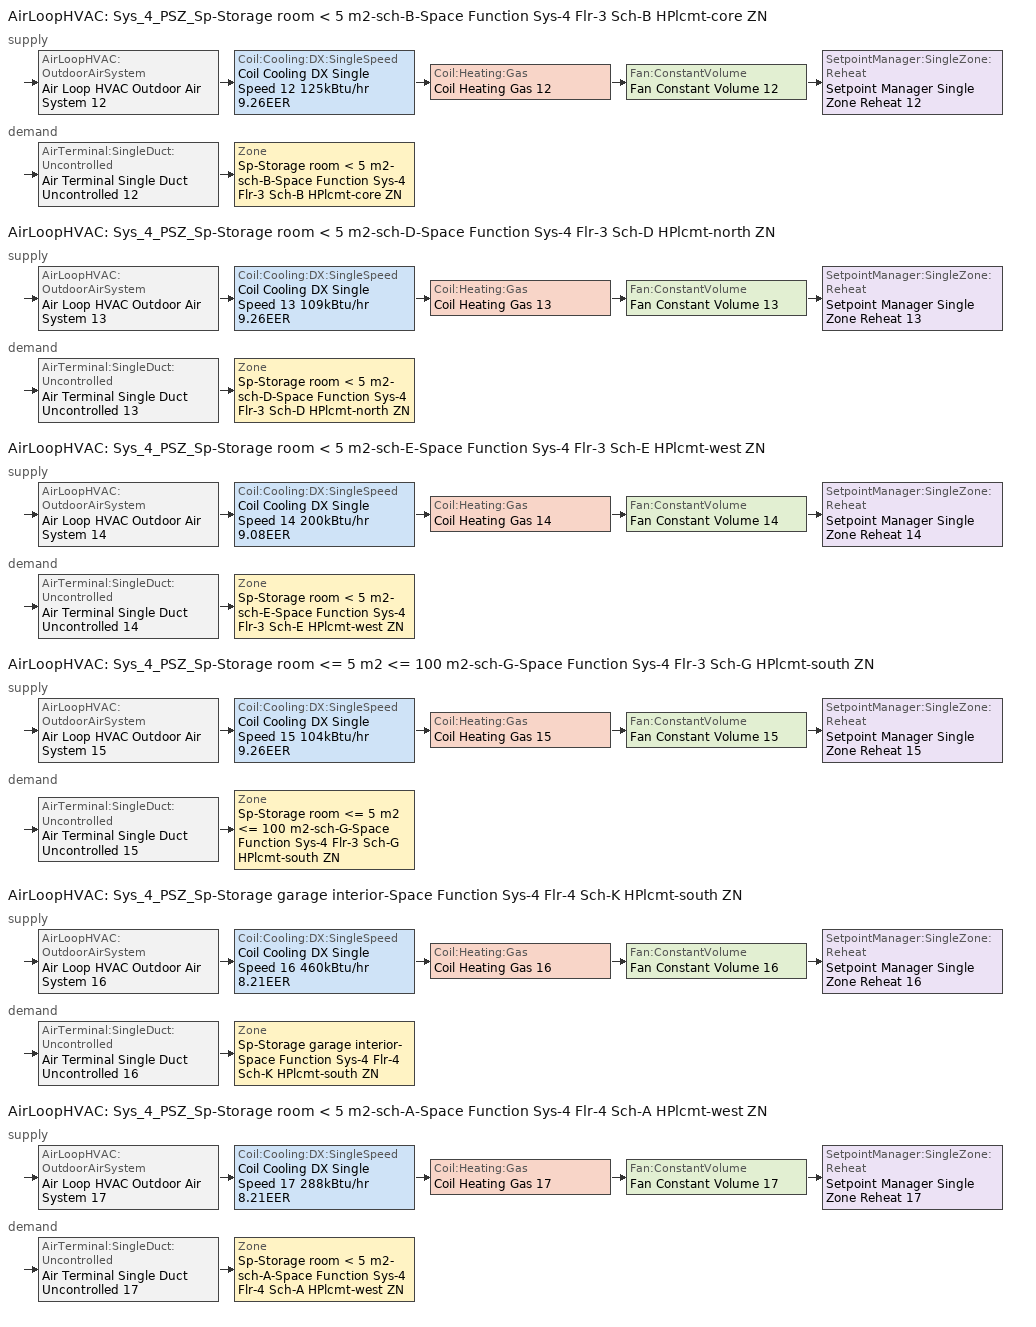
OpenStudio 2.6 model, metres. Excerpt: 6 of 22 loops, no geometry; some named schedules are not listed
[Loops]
AirLoopHVAC 'Sys_4_PSZ_Sp-Storage room < 5 m2-sch-B-Space Function Sys-4 Flr-3 Sch-B HPlcmt-core ZN'
 supply: AirLoopHVAC:OutdoorAirSystem 'Air Loop HVAC Outdoor Air System 12' > Coil:Cooling:DX:SingleSpeed 'Coil Cooling DX Single Speed 12 125kBtu/hr 9.26EER' > Coil:Heating:Gas 'Coil Heating Gas 12' > Fan:ConstantVolume 'Fan Constant Volume 12' > SetpointManager:SingleZone:Reheat 'Setpoint Manager Single Zone Reheat 12'
 demand: AirTerminal:SingleDuct:Uncontrolled 'Air Terminal Single Duct Uncontrolled 12' > Zone 'Sp-Storage room < 5 m2-sch-B-Space Function Sys-4 Flr-3 Sch-B HPlcmt-core ZN'
AirLoopHVAC 'Sys_4_PSZ_Sp-Storage room < 5 m2-sch-D-Space Function Sys-4 Flr-3 Sch-D HPlcmt-north ZN'
 supply: AirLoopHVAC:OutdoorAirSystem 'Air Loop HVAC Outdoor Air System 13' > Coil:Cooling:DX:SingleSpeed 'Coil Cooling DX Single Speed 13 109kBtu/hr 9.26EER' > Coil:Heating:Gas 'Coil Heating Gas 13' > Fan:ConstantVolume 'Fan Constant Volume 13' > SetpointManager:SingleZone:Reheat 'Setpoint Manager Single Zone Reheat 13'
 demand: AirTerminal:SingleDuct:Uncontrolled 'Air Terminal Single Duct Uncontrolled 13' > Zone 'Sp-Storage room < 5 m2-sch-D-Space Function Sys-4 Flr-3 Sch-D HPlcmt-north ZN'
AirLoopHVAC 'Sys_4_PSZ_Sp-Storage room < 5 m2-sch-E-Space Function Sys-4 Flr-3 Sch-E HPlcmt-west ZN'
 supply: AirLoopHVAC:OutdoorAirSystem 'Air Loop HVAC Outdoor Air System 14' > Coil:Cooling:DX:SingleSpeed 'Coil Cooling DX Single Speed 14 200kBtu/hr 9.08EER' > Coil:Heating:Gas 'Coil Heating Gas 14' > Fan:ConstantVolume 'Fan Constant Volume 14' > SetpointManager:SingleZone:Reheat 'Setpoint Manager Single Zone Reheat 14'
 demand: AirTerminal:SingleDuct:Uncontrolled 'Air Terminal Single Duct Uncontrolled 14' > Zone 'Sp-Storage room < 5 m2-sch-E-Space Function Sys-4 Flr-3 Sch-E HPlcmt-west ZN'
AirLoopHVAC 'Sys_4_PSZ_Sp-Storage room <= 5 m2 <= 100 m2-sch-G-Space Function Sys-4 Flr-3 Sch-G HPlcmt-south ZN'
 supply: AirLoopHVAC:OutdoorAirSystem 'Air Loop HVAC Outdoor Air System 15' > Coil:Cooling:DX:SingleSpeed 'Coil Cooling DX Single Speed 15 104kBtu/hr 9.26EER' > Coil:Heating:Gas 'Coil Heating Gas 15' > Fan:ConstantVolume 'Fan Constant Volume 15' > SetpointManager:SingleZone:Reheat 'Setpoint Manager Single Zone Reheat 15'
 demand: AirTerminal:SingleDuct:Uncontrolled 'Air Terminal Single Duct Uncontrolled 15' > Zone 'Sp-Storage room <= 5 m2 <= 100 m2-sch-G-Space Function Sys-4 Flr-3 Sch-G HPlcmt-south ZN'
AirLoopHVAC 'Sys_4_PSZ_Sp-Storage garage interior-Space Function Sys-4 Flr-4 Sch-K HPlcmt-south ZN'
 supply: AirLoopHVAC:OutdoorAirSystem 'Air Loop HVAC Outdoor Air System 16' > Coil:Cooling:DX:SingleSpeed 'Coil Cooling DX Single Speed 16 460kBtu/hr 8.21EER' > Coil:Heating:Gas 'Coil Heating Gas 16' > Fan:ConstantVolume 'Fan Constant Volume 16' > SetpointManager:SingleZone:Reheat 'Setpoint Manager Single Zone Reheat 16'
 demand: AirTerminal:SingleDuct:Uncontrolled 'Air Terminal Single Duct Uncontrolled 16' > Zone 'Sp-Storage garage interior-Space Function Sys-4 Flr-4 Sch-K HPlcmt-south ZN'
AirLoopHVAC 'Sys_4_PSZ_Sp-Storage room < 5 m2-sch-A-Space Function Sys-4 Flr-4 Sch-A HPlcmt-west ZN'
 supply: AirLoopHVAC:OutdoorAirSystem 'Air Loop HVAC Outdoor Air System 17' > Coil:Cooling:DX:SingleSpeed 'Coil Cooling DX Single Speed 17 288kBtu/hr 8.21EER' > Coil:Heating:Gas 'Coil Heating Gas 17' > Fan:ConstantVolume 'Fan Constant Volume 17' > SetpointManager:SingleZone:Reheat 'Setpoint Manager Single Zone Reheat 17'
 demand: AirTerminal:SingleDuct:Uncontrolled 'Air Terminal Single Duct Uncontrolled 17' > Zone 'Sp-Storage room < 5 m2-sch-A-Space Function Sys-4 Flr-4 Sch-A HPlcmt-west ZN'
[Sizing:Zone] Zone Cooling Design Supply Air Temperature Input Method=SupplyAirTemperature; Zone Cooling Design Supply Air Temperature {C}=13; Zone Cooling Design Supply Air Temperature Difference {deltaC}=11.11; Zone Heating Design Supply Air Temperature Input Method=SupplyAirTemperature; Zone Heating Design Supply Air Temperature {C}=43; Zone Heating Design Supply Air Temperature Difference {deltaC}=11.11; Zone Cooling Design Supply Air Humidity Ratio {kg-H2O/kg-air}=0.0085; Zone Heating Design Supply Air Humidity Ratio {kg-H2O/kg-air}=0.008; Zone Heating Sizing Factor=1.3; Zone Cooling Sizing Factor=1.1; Cooling Design Air Flow Method=DesignDay; Heating Design Air Flow Method=DesignDay; Account for Dedicated Outdoor Air System=No; Dedicated Outdoor Air System Control Strategy=NeutralSupplyAir; Dedicated Outdoor Air Low Setpoint Temperature for Design {C}=autosize; Dedicated Outdoor Air High Setpoint Temperature for Design {C}=autosize
Sp-Storage room < 5 m2-sch-B-Space Function Sys-4 Flr-3 Sch-B HPlcmt-core ZN; Sp-Storage room < 5 m2-sch-D-Space Function Sys-4 Flr-3 Sch-D HPlcmt-north ZN; Sp-Storage room < 5 m2-sch-E-Space Function Sys-4 Flr-3 Sch-E HPlcmt-west ZN; Sp-Storage room <= 5 m2 <= 100 m2-sch-G-Space Function Sys-4 Flr-3 Sch-G HPlcmt-south ZN; Sp-Storage garage interior-Space Function Sys-4 Flr-4 Sch-K HPlcmt-south ZN; Sp-Storage room < 5 m2-sch-A-Space Function Sys-4 Flr-4 Sch-A HPlcmt-west ZN
[Zone equipment]
Sp-Storage room < 5 m2-sch-B-Space Function Sys-4 Flr-3 Sch-B HPlcmt-core ZN: Air Terminal Single Duct Uncontrolled 12, Zone HVAC Baseboard Convective Water 12
Sp-Storage room < 5 m2-sch-D-Space Function Sys-4 Flr-3 Sch-D HPlcmt-north ZN: Air Terminal Single Duct Uncontrolled 13, Zone HVAC Baseboard Convective Water 13
Sp-Storage room < 5 m2-sch-E-Space Function Sys-4 Flr-3 Sch-E HPlcmt-west ZN: Air Terminal Single Duct Uncontrolled 14, Zone HVAC Baseboard Convective Water 14
Sp-Storage room <= 5 m2 <= 100 m2-sch-G-Space Function Sys-4 Flr-3 Sch-G HPlcmt-south ZN: Air Terminal Single Duct Uncontrolled 15, Zone HVAC Baseboard Convective Water 15
Sp-Storage garage interior-Space Function Sys-4 Flr-4 Sch-K HPlcmt-south ZN: Air Terminal Single Duct Uncontrolled 16, Zone HVAC Baseboard Convective Water 16
Sp-Storage room < 5 m2-sch-A-Space Function Sys-4 Flr-4 Sch-A HPlcmt-west ZN: Air Terminal Single Duct Uncontrolled 17, Zone HVAC Baseboard Convective Water 17
[AirLoopHVAC] Design Supply Air Flow Rate {m3/s}=AutoSize
Name | Availability Schedule
Sys_4_PSZ_Sp-Storage room < 5 m2-sch-B-Space Function Sys-4 Flr-3 Sch-B HPlcmt-core ZN | Sys_4_PSZ_Sp-Storage room < 5 m2-sch-B-Space Function Sys-4 Flr-3 Sch-B HPlcmt-core ZN Occ Sch
Sys_4_PSZ_Sp-Storage room < 5 m2-sch-D-Space Function Sys-4 Flr-3 Sch-D HPlcmt-north ZN | Sys_4_PSZ_Sp-Storage room < 5 m2-sch-D-Space Function Sys-4 Flr-3 Sch-D HPlcmt-north ZN Occ Sch
Sys_4_PSZ_Sp-Storage room < 5 m2-sch-E-Space Function Sys-4 Flr-3 Sch-E HPlcmt-west ZN | Sys_4_PSZ_Sp-Storage room < 5 m2-sch-E-Space Function Sys-4 Flr-3 Sch-E HPlcmt-west ZN Occ Sch
Sys_4_PSZ_Sp-Storage room <= 5 m2 <= 100 m2-sch-G-Space Function Sys-4 Flr-3 Sch-G HPlcmt-south ZN | Sys_4_PSZ_Sp-Storage room <= 5 m2 <= 100 m2-sch-G-Space Function Sys-4 Flr-3 Sch-G HPlcmt-south ZN Occ Sch
Sys_4_PSZ_Sp-Storage garage interior-Space Function Sys-4 Flr-4 Sch-K HPlcmt-south ZN | Sys_4_PSZ_Sp-Storage garage interior-Space Function Sys-4 Flr-4 Sch-K HPlcmt-south ZN Occ Sch
Sys_4_PSZ_Sp-Storage room < 5 m2-sch-A-Space Function Sys-4 Flr-4 Sch-A HPlcmt-west ZN | Sys_4_PSZ_Sp-Storage room < 5 m2-sch-A-Space Function Sys-4 Flr-4 Sch-A HPlcmt-west ZN Occ Sch
[Sizing:System] Type of Load to Size On=Sensible; Design Outdoor Air Flow Rate {m3/s}=Autosize; Minimum System Air Flow Ratio=1; Preheat Design Temperature {C}=7; Preheat Design Humidity Ratio {kg-H2O/kg-Air}=0.008; Precool Design Temperature {C}=13; Precool Design Humidity Ratio {kg-H2O/kg-Air}=0.008; Central Cooling Design Supply Air Temperature {C}=13; Central Heating Design Supply Air Temperature {C}=43; Sizing Option=NonCoincident; 100% Outdoor Air in Cooling=No; 100% Outdoor Air in Heating=No; Central Cooling Design Supply Air Humidity Ratio {kg-H2O/kg-Air}=0.0085; Central Heating Design Supply Air Humidity Ratio {kg-H2O/kg-Air}=0.008; Cooling Design Air Flow Method=DesignDay; Cooling Design Air Flow Rate {m3/s}=0; Heating Design Air Flow Method=DesignDay; Heating Design Air Flow Rate {m3/s}=0; System Outdoor Air Method=ZoneSum; Zone Maximum Outdoor Air Fraction=1; Cooling Supply Air Flow Rate Per Floor Area {m3/s-m2}=0.00996765; Cooling Fraction of Autosized Cooling Supply Air Flow Rate=1; Cooling Supply Air Flow Rate Per Unit Cooling Capacity {m3/s-W}=3.94755e-05; Heating Supply Air Flow Rate Per Floor Area {m3/s-m2}=0.00996765; Heating Fraction of Autosized Heating Supply Air Flow Rate=1; Heating Fraction of Autosized Cooling Supply Air Flow Rate=1; Heating Supply Air Flow Rate Per Unit Heating Capacity {m3/s-W}=3.15882e-05; Cooling Design Capacity Method=CoolingDesignCapacity; Cooling Design Capacity {W}=autosize; Cooling Design Capacity Per Floor Area {W/m2}=234.7; Fraction of Autosized Cooling Design Capacity=1; Heating Design Capacity Method=HeatingDesignCapacity; Heating Design Capacity {W}=autosize; Heating Design Capacity Per Floor Area {W/m2}=157; Fraction of Autosized Heating Design Capacity=1; Central Cooling Capacity Control Method=OnOff
Sys_4_PSZ_Sp-Storage room < 5 m2-sch-B-Space Function Sys-4 Flr-3 Sch-B HPlcmt-core ZN; Sys_4_PSZ_Sp-Storage room < 5 m2-sch-D-Space Function Sys-4 Flr-3 Sch-D HPlcmt-north ZN; Sys_4_PSZ_Sp-Storage room < 5 m2-sch-E-Space Function Sys-4 Flr-3 Sch-E HPlcmt-west ZN; Sys_4_PSZ_Sp-Storage room <= 5 m2 <= 100 m2-sch-G-Space Function Sys-4 Flr-3 Sch-G HPlcmt-south ZN; Sys_4_PSZ_Sp-Storage garage interior-Space Function Sys-4 Flr-4 Sch-K HPlcmt-south ZN; Sys_4_PSZ_Sp-Storage room < 5 m2-sch-A-Space Function Sys-4 Flr-4 Sch-A HPlcmt-west ZN
[Fan:ConstantVolume] Availability Schedule=Always On Discrete; Fan Efficiency=0.39975; Pressure Rise {Pa}=640; Maximum Flow Rate {m3/s}=AutoSize; Motor Efficiency=0.615
Fan Constant Volume 12; Fan Constant Volume 13; Fan Constant Volume 14; Fan Constant Volume 15; Fan Constant Volume 16; Fan Constant Volume 17
[Coil:Heating:Gas] Availability Schedule=Always On Discrete; Gas Burner Efficiency=0.81; Nominal Capacity {W}=AutoSize; Parasitic Electric Load {W}=0; Part Load Fraction Correlation Curve=FURNACE-EFFPLR-NECB2011; Parasitic Gas Load {W}=0
Coil Heating Gas 12; Coil Heating Gas 13; Coil Heating Gas 14; Coil Heating Gas 15; Coil Heating Gas 16; Coil Heating Gas 17
[Coil:Cooling:DX:SingleSpeed] Availability Schedule=Always On Discrete; Rated Total Cooling Capacity {W}=autosize; Rated Sensible Heat Ratio=autosize; Rated Air Flow Rate {m3/s}=autosize; Rated Evaporator Fan Power Per Volume Flow Rate {W/(m3/s)}=773.3; Total Cooling Capacity Function of Temperature Curve=DXCOOL-NECB2011-REF-CAPFT; Total Cooling Capacity Function of Flow Fraction Curve=DXCOOL-NECB2011-REF-CAPFFLOW; Energy Input Ratio Function of Temperature Curve=DXCOOL-NECB2011-REF-COOLEIRFT; Energy Input Ratio Function of Flow Fraction Curve=DXCOOL-NECB2011-REF-COOLEIRFFLOW; Part Load Fraction Correlation Curve=DXCOOL-NECB2011-REF-COOLPLFFPLR; Condenser Type=AirCooled; Evaporative Condenser Effectiveness=0; Evaporative Condenser Air Flow Rate {m3/s}=Autosize; Evaporative Condenser Pump Rated Power Consumption {W}=Autosize; Crankcase Heater Capacity {W}=0; Maximum Outdoor Dry-Bulb Temperature for Crankcase Heater Operation {C}=0; Basin Heater Capacity {W/K}=0; Basin Heater Setpoint Temperature {C}=10
Name | Rated COP {W/W}
Coil Cooling DX Single Speed 12 125kBtu/hr 9.26EER | 3.22082
Coil Cooling DX Single Speed 13 109kBtu/hr 9.26EER | 3.20866
Coil Cooling DX Single Speed 14 200kBtu/hr 9.08EER | 3.21109
Coil Cooling DX Single Speed 15 104kBtu/hr 9.26EER | 3.20526
Coil Cooling DX Single Speed 16 460kBtu/hr 8.21EER | 3.07109
Coil Cooling DX Single Speed 17 288kBtu/hr 8.21EER | 2.96004
[Controller:OutdoorAir] Minimum Outdoor Air Flow Rate {m3/s}=autosize; Maximum Outdoor Air Flow Rate {m3/s}=Autosize; Economizer Control Type=DifferentialEnthalpy; Economizer Control Action Type=ModulateFlow; Lockout Type=NoLockout; Minimum Limit Type=FixedMinimum; High Humidity Control=No; Heat Recovery Bypass Control Type=BypassWhenOAFlowGreaterThanMinimum
Name | Minimum Outdoor Air Schedule | Controller Mechanical Ventilation
Controller Outdoor Air 12 | Sys_4_PSZ_Sp-Storage room < 5 m2-sch-B-Space Function Sys-4 Flr-3 Sch-B HPlcmt-core ZN Occ Sch | Controller Mechanical Ventilation 12
Controller Outdoor Air 13 | Sys_4_PSZ_Sp-Storage room < 5 m2-sch-D-Space Function Sys-4 Flr-3 Sch-D HPlcmt-north ZN Occ Sch | Controller Mechanical Ventilation 13
Controller Outdoor Air 14 | Sys_4_PSZ_Sp-Storage room < 5 m2-sch-E-Space Function Sys-4 Flr-3 Sch-E HPlcmt-west ZN Occ Sch | Controller Mechanical Ventilation 14
Controller Outdoor Air 15 | Sys_4_PSZ_Sp-Storage room <= 5 m2 <= 100 m2-sch-G-Space Function Sys-4 Flr-3 Sch-G HPlcmt-south ZN Occ Sch | Controller Mechanical Ventilation 15
Controller Outdoor Air 16 | Sys_4_PSZ_Sp-Storage garage interior-Space Function Sys-4 Flr-4 Sch-K HPlcmt-south ZN Occ Sch | Controller Mechanical Ventilation 16
Controller Outdoor Air 17 | Sys_4_PSZ_Sp-Storage room < 5 m2-sch-A-Space Function Sys-4 Flr-4 Sch-A HPlcmt-west ZN Occ Sch | Controller Mechanical Ventilation 17
[Controller:MechanicalVentilation] Availability Schedule=Always On Discrete; System Outdoor Air Method=ZoneSum
Controller Mechanical Ventilation 12; Controller Mechanical Ventilation 13; Controller Mechanical Ventilation 14; Controller Mechanical Ventilation 15; Controller Mechanical Ventilation 16; Controller Mechanical Ventilation 17
[AirLoopHVAC:OutdoorAirSystem]
Name | Controller
Air Loop HVAC Outdoor Air System 12 | Controller Outdoor Air 12
Air Loop HVAC Outdoor Air System 13 | Controller Outdoor Air 13
Air Loop HVAC Outdoor Air System 14 | Controller Outdoor Air 14
Air Loop HVAC Outdoor Air System 15 | Controller Outdoor Air 15
Air Loop HVAC Outdoor Air System 16 | Controller Outdoor Air 16
Air Loop HVAC Outdoor Air System 17 | Controller Outdoor Air 17
[SetpointManager:SingleZone:Reheat] Minimum Supply Air Temperature {C}=13; Maximum Supply Air Temperature {C}=43
Name | Control Zone
Setpoint Manager Single Zone Reheat 12 | Sp-Storage room < 5 m2-sch-B-Space Function Sys-4 Flr-3 Sch-B HPlcmt-core ZN
Setpoint Manager Single Zone Reheat 13 | Sp-Storage room < 5 m2-sch-D-Space Function Sys-4 Flr-3 Sch-D HPlcmt-north ZN
Setpoint Manager Single Zone Reheat 14 | Sp-Storage room < 5 m2-sch-E-Space Function Sys-4 Flr-3 Sch-E HPlcmt-west ZN
Setpoint Manager Single Zone Reheat 15 | Sp-Storage room <= 5 m2 <= 100 m2-sch-G-Space Function Sys-4 Flr-3 Sch-G HPlcmt-south ZN
Setpoint Manager Single Zone Reheat 16 | Sp-Storage garage interior-Space Function Sys-4 Flr-4 Sch-K HPlcmt-south ZN
Setpoint Manager Single Zone Reheat 17 | Sp-Storage room < 5 m2-sch-A-Space Function Sys-4 Flr-4 Sch-A HPlcmt-west ZN
[AirTerminal:SingleDuct:Uncontrolled] Availability Schedule=Always On Discrete; Maximum Air Flow Rate {m3/s}=AutoSize
Air Terminal Single Duct Uncontrolled 12; Air Terminal Single Duct Uncontrolled 13; Air Terminal Single Duct Uncontrolled 14; Air Terminal Single Duct Uncontrolled 15; Air Terminal Single Duct Uncontrolled 16; Air Terminal Single Duct Uncontrolled 17
[Schedule:Ruleset]
Name | Default Day Schedule | Summer Design Day Schedule | Winter Design Day Schedule
Sys_4_PSZ_Sp-Storage garage interior-Space Function Sys-4 Flr-4 Sch-K HPlcmt-south ZN Occ Sch | Sys_4_PSZ_Sp-Storage garage interior-Space Function Sys-4 Flr-4 Sch-K HPlcmt-south ZN Occ Sch Default | Sys_4_PSZ_Sp-Storage garage interior-Space Function Sys-4 Flr-4 Sch-K HPlcmt-south ZN Occ Sch Summer Design Day | Sys_4_PSZ_Sp-Storage garage interior-Space Function Sys-4 Flr-4 Sch-K HPlcmt-south ZN Occ Sch Winter Design Day
Sys_4_PSZ_Sp-Storage room < 5 m2-sch-A-Space Function Sys-4 Flr-4 Sch-A HPlcmt-west ZN Occ Sch | Sys_4_PSZ_Sp-Storage room < 5 m2-sch-A-Space Function Sys-4 Flr-4 Sch-A HPlcmt-west ZN Occ Sch Default | Sys_4_PSZ_Sp-Storage room < 5 m2-sch-A-Space Function Sys-4 Flr-4 Sch-A HPlcmt-west ZN Occ Sch Summer Design Day | Sys_4_PSZ_Sp-Storage room < 5 m2-sch-A-Space Function Sys-4 Flr-4 Sch-A HPlcmt-west ZN Occ Sch Winter Design Day
Sys_4_PSZ_Sp-Storage room < 5 m2-sch-B-Space Function Sys-4 Flr-3 Sch-B HPlcmt-core ZN Occ Sch | Sys_4_PSZ_Sp-Storage room < 5 m2-sch-B-Space Function Sys-4 Flr-3 Sch-B HPlcmt-core ZN Occ Sch Default | Sys_4_PSZ_Sp-Storage room < 5 m2-sch-B-Space Function Sys-4 Flr-3 Sch-B HPlcmt-core ZN Occ Sch Summer Design Day | Sys_4_PSZ_Sp-Storage room < 5 m2-sch-B-Space Function Sys-4 Flr-3 Sch-B HPlcmt-core ZN Occ Sch Winter Design Day
Sys_4_PSZ_Sp-Storage room < 5 m2-sch-D-Space Function Sys-4 Flr-3 Sch-D HPlcmt-north ZN Occ Sch | Sys_4_PSZ_Sp-Storage room < 5 m2-sch-D-Space Function Sys-4 Flr-3 Sch-D HPlcmt-north ZN Occ Sch Default | Sys_4_PSZ_Sp-Storage room < 5 m2-sch-D-Space Function Sys-4 Flr-3 Sch-D HPlcmt-north ZN Occ Sch Summer Design Day | Sys_4_PSZ_Sp-Storage room < 5 m2-sch-D-Space Function Sys-4 Flr-3 Sch-D HPlcmt-north ZN Occ Sch Winter Design Day
Sys_4_PSZ_Sp-Storage room < 5 m2-sch-E-Space Function Sys-4 Flr-3 Sch-E HPlcmt-west ZN Occ Sch | Sys_4_PSZ_Sp-Storage room < 5 m2-sch-E-Space Function Sys-4 Flr-3 Sch-E HPlcmt-west ZN Occ Sch Default | Sys_4_PSZ_Sp-Storage room < 5 m2-sch-E-Space Function Sys-4 Flr-3 Sch-E HPlcmt-west ZN Occ Sch Summer Design Day | Sys_4_PSZ_Sp-Storage room < 5 m2-sch-E-Space Function Sys-4 Flr-3 Sch-E HPlcmt-west ZN Occ Sch Winter Design Day
Sys_4_PSZ_Sp-Storage room <= 5 m2 <= 100 m2-sch-G-Space Function Sys-4 Flr-3 Sch-G HPlcmt-south ZN Occ Sch | Sys_4_PSZ_Sp-Storage room <= 5 m2 <= 100 m2-sch-G-Space Function Sys-4 Flr-3 Sch-G HPlcmt-south ZN Occ Sch Default | Sys_4_PSZ_Sp-Storage room <= 5 m2 <= 100 m2-sch-G-Space Function Sys-4 Flr-3 Sch-G HPlcmt-south ZN Occ Sch Summer Design Day | Sys_4_PSZ_Sp-Storage room <= 5 m2 <= 100 m2-sch-G-Space Function Sys-4 Flr-3 Sch-G HPlcmt-south ZN Occ Sch Winter Design Day
[Schedule:Day]
Sys_4_PSZ_Sp-Storage garage interior-Space Function Sys-4 Flr-4 Sch-K HPlcmt-south ZN Occ Sch Default; Sys_4_PSZ_Sp-Storage garage interior-Space Function Sys-4 Flr-4 Sch-K HPlcmt-south ZN Occ Sch Winter Design Day; Sys_4_PSZ_Sp-Storage garage interior-Space Function Sys-4 Flr-4 Sch-K HPlcmt-south ZN Occ Sch Summer Design Day; Sys_4_PSZ_Sp-Storage room < 5 m2-sch-A-Space Function Sys-4 Flr-4 Sch-A HPlcmt-west ZN Occ Sch Default; Sys_4_PSZ_Sp-Storage room < 5 m2-sch-A-Space Function Sys-4 Flr-4 Sch-A HPlcmt-west ZN Occ Sch Winter Design Day; Sys_4_PSZ_Sp-Storage room < 5 m2-sch-A-Space Function Sys-4 Flr-4 Sch-A HPlcmt-west ZN Occ Sch Summer Design Day; Sys_4_PSZ_Sp-Storage room < 5 m2-sch-B-Space Function Sys-4 Flr-3 Sch-B HPlcmt-core ZN Occ Sch Default; Sys_4_PSZ_Sp-Storage room < 5 m2-sch-B-Space Function Sys-4 Flr-3 Sch-B HPlcmt-core ZN Occ Sch Winter Design Day; Sys_4_PSZ_Sp-Storage room < 5 m2-sch-B-Space Function Sys-4 Flr-3 Sch-B HPlcmt-core ZN Occ Sch Summer Design Day; Sys_4_PSZ_Sp-Storage room < 5 m2-sch-D-Space Function Sys-4 Flr-3 Sch-D HPlcmt-north ZN Occ Sch Default; Sys_4_PSZ_Sp-Storage room < 5 m2-sch-D-Space Function Sys-4 Flr-3 Sch-D HPlcmt-north ZN Occ Sch Winter Design Day; Sys_4_PSZ_Sp-Storage room < 5 m2-sch-D-Space Function Sys-4 Flr-3 Sch-D HPlcmt-north ZN Occ Sch Summer Design Day; Sys_4_PSZ_Sp-Storage room < 5 m2-sch-E-Space Function Sys-4 Flr-3 Sch-E HPlcmt-west ZN Occ Sch Default; Sys_4_PSZ_Sp-Storage room < 5 m2-sch-E-Space Function Sys-4 Flr-3 Sch-E HPlcmt-west ZN Occ Sch Winter Design Day; Sys_4_PSZ_Sp-Storage room < 5 m2-sch-E-Space Function Sys-4 Flr-3 Sch-E HPlcmt-west ZN Occ Sch Summer Design Day; Sys_4_PSZ_Sp-Storage room <= 5 m2 <= 100 m2-sch-G-Space Function Sys-4 Flr-3 Sch-G HPlcmt-south ZN Occ Sch Default; Sys_4_PSZ_Sp-Storage room <= 5 m2 <= 100 m2-sch-G-Space Function Sys-4 Flr-3 Sch-G HPlcmt-south ZN Occ Sch Winter Design Day; Sys_4_PSZ_Sp-Storage room <= 5 m2 <= 100 m2-sch-G-Space Function Sys-4 Flr-3 Sch-G HPlcmt-south ZN Occ Sch Summer Design Day; Sys_4_PSZ_Sp-Storage room <= 5 m2 <= 100 m2-sch-G-Space Function Sys-4 Flr-3 Sch-G HPlcmt-south ZN Occ Sch Monday; Sys_4_PSZ_Sp-Storage room <= 5 m2 <= 100 m2-sch-G-Space Function Sys-4 Flr-3 Sch-G HPlcmt-south ZN Occ Sch Tuesday; Sys_4_PSZ_Sp-Storage room <= 5 m2 <= 100 m2-sch-G-Space Function Sys-4 Flr-3 Sch-G HPlcmt-south ZN Occ Sch Wednesday; Sys_4_PSZ_Sp-Storage room <= 5 m2 <= 100 m2-sch-G-Space Function Sys-4 Flr-3 Sch-G HPlcmt-south ZN Occ Sch Thursday; Sys_4_PSZ_Sp-Storage room <= 5 m2 <= 100 m2-sch-G-Space Function Sys-4 Flr-3 Sch-G HPlcmt-south ZN Occ Sch Friday; Sys_4_PSZ_Sp-Storage room <= 5 m2 <= 100 m2-sch-G-Space Function Sys-4 Flr-3 Sch-G HPlcmt-south ZN Occ Sch Saturday; Sys_4_PSZ_Sp-Storage room <= 5 m2 <= 100 m2-sch-G-Space Function Sys-4 Flr-3 Sch-G HPlcmt-south ZN Occ Sch Sunday: 24, 0, 1
Sys_4_PSZ_Sp-Storage garage interior-Space Function Sys-4 Flr-4 Sch-K HPlcmt-south ZN Occ Sch Monday; Sys_4_PSZ_Sp-Storage garage interior-Space Function Sys-4 Flr-4 Sch-K HPlcmt-south ZN Occ Sch Tuesday; Sys_4_PSZ_Sp-Storage garage interior-Space Function Sys-4 Flr-4 Sch-K HPlcmt-south ZN Occ Sch Wednesday; Sys_4_PSZ_Sp-Storage garage interior-Space Function Sys-4 Flr-4 Sch-K HPlcmt-south ZN Occ Sch Thursday; Sys_4_PSZ_Sp-Storage garage interior-Space Function Sys-4 Flr-4 Sch-K HPlcmt-south ZN Occ Sch Friday; Sys_4_PSZ_Sp-Storage garage interior-Space Function Sys-4 Flr-4 Sch-K HPlcmt-south ZN Occ Sch Saturday; Sys_4_PSZ_Sp-Storage garage interior-Space Function Sys-4 Flr-4 Sch-K HPlcmt-south ZN Occ Sch Sunday: 6, 0, 0, 20, 0, 1, 24, 0, 0
Sys_4_PSZ_Sp-Storage room < 5 m2-sch-A-Space Function Sys-4 Flr-4 Sch-A HPlcmt-west ZN Occ Sch Monday; Sys_4_PSZ_Sp-Storage room < 5 m2-sch-A-Space Function Sys-4 Flr-4 Sch-A HPlcmt-west ZN Occ Sch Tuesday; Sys_4_PSZ_Sp-Storage room < 5 m2-sch-A-Space Function Sys-4 Flr-4 Sch-A HPlcmt-west ZN Occ Sch Wednesday; Sys_4_PSZ_Sp-Storage room < 5 m2-sch-A-Space Function Sys-4 Flr-4 Sch-A HPlcmt-west ZN Occ Sch Thursday; Sys_4_PSZ_Sp-Storage room < 5 m2-sch-A-Space Function Sys-4 Flr-4 Sch-A HPlcmt-west ZN Occ Sch Friday; Sys_4_PSZ_Sp-Storage room < 5 m2-sch-E-Space Function Sys-4 Flr-3 Sch-E HPlcmt-west ZN Occ Sch Monday; Sys_4_PSZ_Sp-Storage room < 5 m2-sch-E-Space Function Sys-4 Flr-3 Sch-E HPlcmt-west ZN Occ Sch Tuesday; Sys_4_PSZ_Sp-Storage room < 5 m2-sch-E-Space Function Sys-4 Flr-3 Sch-E HPlcmt-west ZN Occ Sch Wednesday; Sys_4_PSZ_Sp-Storage room < 5 m2-sch-E-Space Function Sys-4 Flr-3 Sch-E HPlcmt-west ZN Occ Sch Thursday; Sys_4_PSZ_Sp-Storage room < 5 m2-sch-E-Space Function Sys-4 Flr-3 Sch-E HPlcmt-west ZN Occ Sch Friday: 8, 0, 0, 19, 0, 1, 24, 0, 0
Sys_4_PSZ_Sp-Storage room < 5 m2-sch-A-Space Function Sys-4 Flr-4 Sch-A HPlcmt-west ZN Occ Sch Saturday; Sys_4_PSZ_Sp-Storage room < 5 m2-sch-A-Space Function Sys-4 Flr-4 Sch-A HPlcmt-west ZN Occ Sch Sunday; Sys_4_PSZ_Sp-Storage room < 5 m2-sch-D-Space Function Sys-4 Flr-3 Sch-D HPlcmt-north ZN Occ Sch Saturday; Sys_4_PSZ_Sp-Storage room < 5 m2-sch-D-Space Function Sys-4 Flr-3 Sch-D HPlcmt-north ZN Occ Sch Sunday; Sys_4_PSZ_Sp-Storage room < 5 m2-sch-E-Space Function Sys-4 Flr-3 Sch-E HPlcmt-west ZN Occ Sch Sunday: 24, 0, 0
Sys_4_PSZ_Sp-Storage room < 5 m2-sch-B-Space Function Sys-4 Flr-3 Sch-B HPlcmt-core ZN Occ Sch Monday; Sys_4_PSZ_Sp-Storage room < 5 m2-sch-B-Space Function Sys-4 Flr-3 Sch-B HPlcmt-core ZN Occ Sch Tuesday; Sys_4_PSZ_Sp-Storage room < 5 m2-sch-B-Space Function Sys-4 Flr-3 Sch-B HPlcmt-core ZN Occ Sch Wednesday; Sys_4_PSZ_Sp-Storage room < 5 m2-sch-B-Space Function Sys-4 Flr-3 Sch-B HPlcmt-core ZN Occ Sch Thursday; Sys_4_PSZ_Sp-Storage room < 5 m2-sch-B-Space Function Sys-4 Flr-3 Sch-B HPlcmt-core ZN Occ Sch Friday: 1, 0, 1, 10, 0, 0, 24, 0, 1
Sys_4_PSZ_Sp-Storage room < 5 m2-sch-B-Space Function Sys-4 Flr-3 Sch-B HPlcmt-core ZN Occ Sch Saturday: 2, 0, 1, 10, 0, 0, 24, 0, 1
Sys_4_PSZ_Sp-Storage room < 5 m2-sch-B-Space Function Sys-4 Flr-3 Sch-B HPlcmt-core ZN Occ Sch Sunday: 1, 0, 0, 2, 0, 1, 11, 0, 0, 23, 0, 1, 24, 0, 0
Sys_4_PSZ_Sp-Storage room < 5 m2-sch-D-Space Function Sys-4 Flr-3 Sch-D HPlcmt-north ZN Occ Sch Monday; Sys_4_PSZ_Sp-Storage room < 5 m2-sch-D-Space Function Sys-4 Flr-3 Sch-D HPlcmt-north ZN Occ Sch Tuesday; Sys_4_PSZ_Sp-Storage room < 5 m2-sch-D-Space Function Sys-4 Flr-3 Sch-D HPlcmt-north ZN Occ Sch Wednesday; Sys_4_PSZ_Sp-Storage room < 5 m2-sch-D-Space Function Sys-4 Flr-3 Sch-D HPlcmt-north ZN Occ Sch Thursday; Sys_4_PSZ_Sp-Storage room < 5 m2-sch-D-Space Function Sys-4 Flr-3 Sch-D HPlcmt-north ZN Occ Sch Friday: 9, 0, 0, 18, 0, 1, 19, 0, 0, 22, 0, 1, 24, 0, 0
Sys_4_PSZ_Sp-Storage room < 5 m2-sch-E-Space Function Sys-4 Flr-3 Sch-E HPlcmt-west ZN Occ Sch Saturday: 9, 0, 0, 13, 0, 1, 24, 0, 0
[Schedule:Rule] Date Specification Type=DateRange; Start Month=1; Start Day=1; End Month=12
Name | Schedule Ruleset | Rule Order | Day Schedule | Apply Monday | End Day | Apply Tuesday | Apply Wednesday | Apply Thursday | Apply Friday | Apply Saturday | Apply Sunday
Sys_4_PSZ_Sp-Storage garage interior-Space Function Sys-4 Flr-4 Sch-K HPlcmt-south ZN Occ Sch Monday Rule | Sys_4_PSZ_Sp-Storage garage interior-Space Function Sys-4 Flr-4 Sch-K HPlcmt-south ZN Occ Sch | 6 | Sys_4_PSZ_Sp-Storage garage interior-Space Function Sys-4 Flr-4 Sch-K HPlcmt-south ZN Occ Sch Monday | Yes | 25
Sys_4_PSZ_Sp-Storage garage interior-Space Function Sys-4 Flr-4 Sch-K HPlcmt-south ZN Occ Sch Tuesday Rule | Sys_4_PSZ_Sp-Storage garage interior-Space Function Sys-4 Flr-4 Sch-K HPlcmt-south ZN Occ Sch | 5 | Sys_4_PSZ_Sp-Storage garage interior-Space Function Sys-4 Flr-4 Sch-K HPlcmt-south ZN Occ Sch Tuesday |  | 26 | Yes
Sys_4_PSZ_Sp-Storage garage interior-Space Function Sys-4 Flr-4 Sch-K HPlcmt-south ZN Occ Sch Wednesday Rule | Sys_4_PSZ_Sp-Storage garage interior-Space Function Sys-4 Flr-4 Sch-K HPlcmt-south ZN Occ Sch | 4 | Sys_4_PSZ_Sp-Storage garage interior-Space Function Sys-4 Flr-4 Sch-K HPlcmt-south ZN Occ Sch Wednesday |  | 27 |  | Yes
Sys_4_PSZ_Sp-Storage garage interior-Space Function Sys-4 Flr-4 Sch-K HPlcmt-south ZN Occ Sch Thursday Rule | Sys_4_PSZ_Sp-Storage garage interior-Space Function Sys-4 Flr-4 Sch-K HPlcmt-south ZN Occ Sch | 3 | Sys_4_PSZ_Sp-Storage garage interior-Space Function Sys-4 Flr-4 Sch-K HPlcmt-south ZN Occ Sch Thursday |  | 28 |  |  | Yes
Sys_4_PSZ_Sp-Storage garage interior-Space Function Sys-4 Flr-4 Sch-K HPlcmt-south ZN Occ Sch Friday Rule | Sys_4_PSZ_Sp-Storage garage interior-Space Function Sys-4 Flr-4 Sch-K HPlcmt-south ZN Occ Sch | 2 | Sys_4_PSZ_Sp-Storage garage interior-Space Function Sys-4 Flr-4 Sch-K HPlcmt-south ZN Occ Sch Friday |  | 29 |  |  |  | Yes
Sys_4_PSZ_Sp-Storage garage interior-Space Function Sys-4 Flr-4 Sch-K HPlcmt-south ZN Occ Sch Saturday Rule | Sys_4_PSZ_Sp-Storage garage interior-Space Function Sys-4 Flr-4 Sch-K HPlcmt-south ZN Occ Sch | 1 | Sys_4_PSZ_Sp-Storage garage interior-Space Function Sys-4 Flr-4 Sch-K HPlcmt-south ZN Occ Sch Saturday |  | 30 |  |  |  |  | Yes
Sys_4_PSZ_Sp-Storage garage interior-Space Function Sys-4 Flr-4 Sch-K HPlcmt-south ZN Occ Sch Sunday Rule | Sys_4_PSZ_Sp-Storage garage interior-Space Function Sys-4 Flr-4 Sch-K HPlcmt-south ZN Occ Sch | 0 | Sys_4_PSZ_Sp-Storage garage interior-Space Function Sys-4 Flr-4 Sch-K HPlcmt-south ZN Occ Sch Sunday |  | 31 |  |  |  |  |  | Yes
Sys_4_PSZ_Sp-Storage room < 5 m2-sch-A-Space Function Sys-4 Flr-4 Sch-A HPlcmt-west ZN Occ Sch Monday Rule | Sys_4_PSZ_Sp-Storage room < 5 m2-sch-A-Space Function Sys-4 Flr-4 Sch-A HPlcmt-west ZN Occ Sch | 6 | Sys_4_PSZ_Sp-Storage room < 5 m2-sch-A-Space Function Sys-4 Flr-4 Sch-A HPlcmt-west ZN Occ Sch Monday | Yes | 25
Sys_4_PSZ_Sp-Storage room < 5 m2-sch-A-Space Function Sys-4 Flr-4 Sch-A HPlcmt-west ZN Occ Sch Tuesday Rule | Sys_4_PSZ_Sp-Storage room < 5 m2-sch-A-Space Function Sys-4 Flr-4 Sch-A HPlcmt-west ZN Occ Sch | 5 | Sys_4_PSZ_Sp-Storage room < 5 m2-sch-A-Space Function Sys-4 Flr-4 Sch-A HPlcmt-west ZN Occ Sch Tuesday |  | 26 | Yes
Sys_4_PSZ_Sp-Storage room < 5 m2-sch-A-Space Function Sys-4 Flr-4 Sch-A HPlcmt-west ZN Occ Sch Wednesday Rule | Sys_4_PSZ_Sp-Storage room < 5 m2-sch-A-Space Function Sys-4 Flr-4 Sch-A HPlcmt-west ZN Occ Sch | 4 | Sys_4_PSZ_Sp-Storage room < 5 m2-sch-A-Space Function Sys-4 Flr-4 Sch-A HPlcmt-west ZN Occ Sch Wednesday |  | 27 |  | Yes
Sys_4_PSZ_Sp-Storage room < 5 m2-sch-A-Space Function Sys-4 Flr-4 Sch-A HPlcmt-west ZN Occ Sch Thursday Rule | Sys_4_PSZ_Sp-Storage room < 5 m2-sch-A-Space Function Sys-4 Flr-4 Sch-A HPlcmt-west ZN Occ Sch | 3 | Sys_4_PSZ_Sp-Storage room < 5 m2-sch-A-Space Function Sys-4 Flr-4 Sch-A HPlcmt-west ZN Occ Sch Thursday |  | 28 |  |  | Yes
Sys_4_PSZ_Sp-Storage room < 5 m2-sch-A-Space Function Sys-4 Flr-4 Sch-A HPlcmt-west ZN Occ Sch Friday Rule | Sys_4_PSZ_Sp-Storage room < 5 m2-sch-A-Space Function Sys-4 Flr-4 Sch-A HPlcmt-west ZN Occ Sch | 2 | Sys_4_PSZ_Sp-Storage room < 5 m2-sch-A-Space Function Sys-4 Flr-4 Sch-A HPlcmt-west ZN Occ Sch Friday |  | 29 |  |  |  | Yes
Sys_4_PSZ_Sp-Storage room < 5 m2-sch-A-Space Function Sys-4 Flr-4 Sch-A HPlcmt-west ZN Occ Sch Saturday Rule | Sys_4_PSZ_Sp-Storage room < 5 m2-sch-A-Space Function Sys-4 Flr-4 Sch-A HPlcmt-west ZN Occ Sch | 1 | Sys_4_PSZ_Sp-Storage room < 5 m2-sch-A-Space Function Sys-4 Flr-4 Sch-A HPlcmt-west ZN Occ Sch Saturday |  | 30 |  |  |  |  | Yes
Sys_4_PSZ_Sp-Storage room < 5 m2-sch-A-Space Function Sys-4 Flr-4 Sch-A HPlcmt-west ZN Occ Sch Sunday Rule | Sys_4_PSZ_Sp-Storage room < 5 m2-sch-A-Space Function Sys-4 Flr-4 Sch-A HPlcmt-west ZN Occ Sch | 0 | Sys_4_PSZ_Sp-Storage room < 5 m2-sch-A-Space Function Sys-4 Flr-4 Sch-A HPlcmt-west ZN Occ Sch Sunday |  | 31 |  |  |  |  |  | Yes
Sys_4_PSZ_Sp-Storage room < 5 m2-sch-B-Space Function Sys-4 Flr-3 Sch-B HPlcmt-core ZN Occ Sch Monday Rule | Sys_4_PSZ_Sp-Storage room < 5 m2-sch-B-Space Function Sys-4 Flr-3 Sch-B HPlcmt-core ZN Occ Sch | 6 | Sys_4_PSZ_Sp-Storage room < 5 m2-sch-B-Space Function Sys-4 Flr-3 Sch-B HPlcmt-core ZN Occ Sch Monday | Yes | 25
Sys_4_PSZ_Sp-Storage room < 5 m2-sch-B-Space Function Sys-4 Flr-3 Sch-B HPlcmt-core ZN Occ Sch Tuesday Rule | Sys_4_PSZ_Sp-Storage room < 5 m2-sch-B-Space Function Sys-4 Flr-3 Sch-B HPlcmt-core ZN Occ Sch | 5 | Sys_4_PSZ_Sp-Storage room < 5 m2-sch-B-Space Function Sys-4 Flr-3 Sch-B HPlcmt-core ZN Occ Sch Tuesday |  | 26 | Yes
Sys_4_PSZ_Sp-Storage room < 5 m2-sch-B-Space Function Sys-4 Flr-3 Sch-B HPlcmt-core ZN Occ Sch Wednesday Rule | Sys_4_PSZ_Sp-Storage room < 5 m2-sch-B-Space Function Sys-4 Flr-3 Sch-B HPlcmt-core ZN Occ Sch | 4 | Sys_4_PSZ_Sp-Storage room < 5 m2-sch-B-Space Function Sys-4 Flr-3 Sch-B HPlcmt-core ZN Occ Sch Wednesday |  | 27 |  | Yes
Sys_4_PSZ_Sp-Storage room < 5 m2-sch-B-Space Function Sys-4 Flr-3 Sch-B HPlcmt-core ZN Occ Sch Thursday Rule | Sys_4_PSZ_Sp-Storage room < 5 m2-sch-B-Space Function Sys-4 Flr-3 Sch-B HPlcmt-core ZN Occ Sch | 3 | Sys_4_PSZ_Sp-Storage room < 5 m2-sch-B-Space Function Sys-4 Flr-3 Sch-B HPlcmt-core ZN Occ Sch Thursday |  | 28 |  |  | Yes
Sys_4_PSZ_Sp-Storage room < 5 m2-sch-B-Space Function Sys-4 Flr-3 Sch-B HPlcmt-core ZN Occ Sch Friday Rule | Sys_4_PSZ_Sp-Storage room < 5 m2-sch-B-Space Function Sys-4 Flr-3 Sch-B HPlcmt-core ZN Occ Sch | 2 | Sys_4_PSZ_Sp-Storage room < 5 m2-sch-B-Space Function Sys-4 Flr-3 Sch-B HPlcmt-core ZN Occ Sch Friday |  | 29 |  |  |  | Yes
Sys_4_PSZ_Sp-Storage room < 5 m2-sch-B-Space Function Sys-4 Flr-3 Sch-B HPlcmt-core ZN Occ Sch Saturday Rule | Sys_4_PSZ_Sp-Storage room < 5 m2-sch-B-Space Function Sys-4 Flr-3 Sch-B HPlcmt-core ZN Occ Sch | 1 | Sys_4_PSZ_Sp-Storage room < 5 m2-sch-B-Space Function Sys-4 Flr-3 Sch-B HPlcmt-core ZN Occ Sch Saturday |  | 30 |  |  |  |  | Yes
Sys_4_PSZ_Sp-Storage room < 5 m2-sch-B-Space Function Sys-4 Flr-3 Sch-B HPlcmt-core ZN Occ Sch Sunday Rule | Sys_4_PSZ_Sp-Storage room < 5 m2-sch-B-Space Function Sys-4 Flr-3 Sch-B HPlcmt-core ZN Occ Sch | 0 | Sys_4_PSZ_Sp-Storage room < 5 m2-sch-B-Space Function Sys-4 Flr-3 Sch-B HPlcmt-core ZN Occ Sch Sunday |  | 31 |  |  |  |  |  | Yes
Sys_4_PSZ_Sp-Storage room < 5 m2-sch-D-Space Function Sys-4 Flr-3 Sch-D HPlcmt-north ZN Occ Sch Monday Rule | Sys_4_PSZ_Sp-Storage room < 5 m2-sch-D-Space Function Sys-4 Flr-3 Sch-D HPlcmt-north ZN Occ Sch | 6 | Sys_4_PSZ_Sp-Storage room < 5 m2-sch-D-Space Function Sys-4 Flr-3 Sch-D HPlcmt-north ZN Occ Sch Monday | Yes | 25
Sys_4_PSZ_Sp-Storage room < 5 m2-sch-D-Space Function Sys-4 Flr-3 Sch-D HPlcmt-north ZN Occ Sch Tuesday Rule | Sys_4_PSZ_Sp-Storage room < 5 m2-sch-D-Space Function Sys-4 Flr-3 Sch-D HPlcmt-north ZN Occ Sch | 5 | Sys_4_PSZ_Sp-Storage room < 5 m2-sch-D-Space Function Sys-4 Flr-3 Sch-D HPlcmt-north ZN Occ Sch Tuesday |  | 26 | Yes
Sys_4_PSZ_Sp-Storage room < 5 m2-sch-D-Space Function Sys-4 Flr-3 Sch-D HPlcmt-north ZN Occ Sch Wednesday Rule | Sys_4_PSZ_Sp-Storage room < 5 m2-sch-D-Space Function Sys-4 Flr-3 Sch-D HPlcmt-north ZN Occ Sch | 4 | Sys_4_PSZ_Sp-Storage room < 5 m2-sch-D-Space Function Sys-4 Flr-3 Sch-D HPlcmt-north ZN Occ Sch Wednesday |  | 27 |  | Yes
Sys_4_PSZ_Sp-Storage room < 5 m2-sch-D-Space Function Sys-4 Flr-3 Sch-D HPlcmt-north ZN Occ Sch Thursday Rule | Sys_4_PSZ_Sp-Storage room < 5 m2-sch-D-Space Function Sys-4 Flr-3 Sch-D HPlcmt-north ZN Occ Sch | 3 | Sys_4_PSZ_Sp-Storage room < 5 m2-sch-D-Space Function Sys-4 Flr-3 Sch-D HPlcmt-north ZN Occ Sch Thursday |  | 28 |  |  | Yes
Sys_4_PSZ_Sp-Storage room < 5 m2-sch-D-Space Function Sys-4 Flr-3 Sch-D HPlcmt-north ZN Occ Sch Friday Rule | Sys_4_PSZ_Sp-Storage room < 5 m2-sch-D-Space Function Sys-4 Flr-3 Sch-D HPlcmt-north ZN Occ Sch | 2 | Sys_4_PSZ_Sp-Storage room < 5 m2-sch-D-Space Function Sys-4 Flr-3 Sch-D HPlcmt-north ZN Occ Sch Friday |  | 29 |  |  |  | Yes
Sys_4_PSZ_Sp-Storage room < 5 m2-sch-D-Space Function Sys-4 Flr-3 Sch-D HPlcmt-north ZN Occ Sch Saturday Rule | Sys_4_PSZ_Sp-Storage room < 5 m2-sch-D-Space Function Sys-4 Flr-3 Sch-D HPlcmt-north ZN Occ Sch | 1 | Sys_4_PSZ_Sp-Storage room < 5 m2-sch-D-Space Function Sys-4 Flr-3 Sch-D HPlcmt-north ZN Occ Sch Saturday |  | 30 |  |  |  |  | Yes
Sys_4_PSZ_Sp-Storage room < 5 m2-sch-D-Space Function Sys-4 Flr-3 Sch-D HPlcmt-north ZN Occ Sch Sunday Rule | Sys_4_PSZ_Sp-Storage room < 5 m2-sch-D-Space Function Sys-4 Flr-3 Sch-D HPlcmt-north ZN Occ Sch | 0 | Sys_4_PSZ_Sp-Storage room < 5 m2-sch-D-Space Function Sys-4 Flr-3 Sch-D HPlcmt-north ZN Occ Sch Sunday |  | 31 |  |  |  |  |  | Yes
Sys_4_PSZ_Sp-Storage room < 5 m2-sch-E-Space Function Sys-4 Flr-3 Sch-E HPlcmt-west ZN Occ Sch Monday Rule | Sys_4_PSZ_Sp-Storage room < 5 m2-sch-E-Space Function Sys-4 Flr-3 Sch-E HPlcmt-west ZN Occ Sch | 6 | Sys_4_PSZ_Sp-Storage room < 5 m2-sch-E-Space Function Sys-4 Flr-3 Sch-E HPlcmt-west ZN Occ Sch Monday | Yes | 25
Sys_4_PSZ_Sp-Storage room < 5 m2-sch-E-Space Function Sys-4 Flr-3 Sch-E HPlcmt-west ZN Occ Sch Tuesday Rule | Sys_4_PSZ_Sp-Storage room < 5 m2-sch-E-Space Function Sys-4 Flr-3 Sch-E HPlcmt-west ZN Occ Sch | 5 | Sys_4_PSZ_Sp-Storage room < 5 m2-sch-E-Space Function Sys-4 Flr-3 Sch-E HPlcmt-west ZN Occ Sch Tuesday |  | 26 | Yes
Sys_4_PSZ_Sp-Storage room < 5 m2-sch-E-Space Function Sys-4 Flr-3 Sch-E HPlcmt-west ZN Occ Sch Wednesday Rule | Sys_4_PSZ_Sp-Storage room < 5 m2-sch-E-Space Function Sys-4 Flr-3 Sch-E HPlcmt-west ZN Occ Sch | 4 | Sys_4_PSZ_Sp-Storage room < 5 m2-sch-E-Space Function Sys-4 Flr-3 Sch-E HPlcmt-west ZN Occ Sch Wednesday |  | 27 |  | Yes
Sys_4_PSZ_Sp-Storage room < 5 m2-sch-E-Space Function Sys-4 Flr-3 Sch-E HPlcmt-west ZN Occ Sch Thursday Rule | Sys_4_PSZ_Sp-Storage room < 5 m2-sch-E-Space Function Sys-4 Flr-3 Sch-E HPlcmt-west ZN Occ Sch | 3 | Sys_4_PSZ_Sp-Storage room < 5 m2-sch-E-Space Function Sys-4 Flr-3 Sch-E HPlcmt-west ZN Occ Sch Thursday |  | 28 |  |  | Yes
Sys_4_PSZ_Sp-Storage room < 5 m2-sch-E-Space Function Sys-4 Flr-3 Sch-E HPlcmt-west ZN Occ Sch Friday Rule | Sys_4_PSZ_Sp-Storage room < 5 m2-sch-E-Space Function Sys-4 Flr-3 Sch-E HPlcmt-west ZN Occ Sch | 2 | Sys_4_PSZ_Sp-Storage room < 5 m2-sch-E-Space Function Sys-4 Flr-3 Sch-E HPlcmt-west ZN Occ Sch Friday |  | 29 |  |  |  | Yes
Sys_4_PSZ_Sp-Storage room < 5 m2-sch-E-Space Function Sys-4 Flr-3 Sch-E HPlcmt-west ZN Occ Sch Saturday Rule | Sys_4_PSZ_Sp-Storage room < 5 m2-sch-E-Space Function Sys-4 Flr-3 Sch-E HPlcmt-west ZN Occ Sch | 1 | Sys_4_PSZ_Sp-Storage room < 5 m2-sch-E-Space Function Sys-4 Flr-3 Sch-E HPlcmt-west ZN Occ Sch Saturday |  | 30 |  |  |  |  | Yes
Sys_4_PSZ_Sp-Storage room < 5 m2-sch-E-Space Function Sys-4 Flr-3 Sch-E HPlcmt-west ZN Occ Sch Sunday Rule | Sys_4_PSZ_Sp-Storage room < 5 m2-sch-E-Space Function Sys-4 Flr-3 Sch-E HPlcmt-west ZN Occ Sch | 0 | Sys_4_PSZ_Sp-Storage room < 5 m2-sch-E-Space Function Sys-4 Flr-3 Sch-E HPlcmt-west ZN Occ Sch Sunday |  | 31 |  |  |  |  |  | Yes
Sys_4_PSZ_Sp-Storage room <= 5 m2 <= 100 m2-sch-G-Space Function Sys-4 Flr-3 Sch-G HPlcmt-south ZN Occ Sch Monday Rule | Sys_4_PSZ_Sp-Storage room <= 5 m2 <= 100 m2-sch-G-Space Function Sys-4 Flr-3 Sch-G HPlcmt-south ZN Occ Sch | 6 | Sys_4_PSZ_Sp-Storage room <= 5 m2 <= 100 m2-sch-G-Space Function Sys-4 Flr-3 Sch-G HPlcmt-south ZN Occ Sch Monday | Yes | 25
Sys_4_PSZ_Sp-Storage room <= 5 m2 <= 100 m2-sch-G-Space Function Sys-4 Flr-3 Sch-G HPlcmt-south ZN Occ Sch Tuesday Rule | Sys_4_PSZ_Sp-Storage room <= 5 m2 <= 100 m2-sch-G-Space Function Sys-4 Flr-3 Sch-G HPlcmt-south ZN Occ Sch | 5 | Sys_4_PSZ_Sp-Storage room <= 5 m2 <= 100 m2-sch-G-Space Function Sys-4 Flr-3 Sch-G HPlcmt-south ZN Occ Sch Tuesday |  | 26 | Yes
Sys_4_PSZ_Sp-Storage room <= 5 m2 <= 100 m2-sch-G-Space Function Sys-4 Flr-3 Sch-G HPlcmt-south ZN Occ Sch Wednesday Rule | Sys_4_PSZ_Sp-Storage room <= 5 m2 <= 100 m2-sch-G-Space Function Sys-4 Flr-3 Sch-G HPlcmt-south ZN Occ Sch | 4 | Sys_4_PSZ_Sp-Storage room <= 5 m2 <= 100 m2-sch-G-Space Function Sys-4 Flr-3 Sch-G HPlcmt-south ZN Occ Sch Wednesday |  | 27 |  | Yes
Sys_4_PSZ_Sp-Storage room <= 5 m2 <= 100 m2-sch-G-Space Function Sys-4 Flr-3 Sch-G HPlcmt-south ZN Occ Sch Thursday Rule | Sys_4_PSZ_Sp-Storage room <= 5 m2 <= 100 m2-sch-G-Space Function Sys-4 Flr-3 Sch-G HPlcmt-south ZN Occ Sch | 3 | Sys_4_PSZ_Sp-Storage room <= 5 m2 <= 100 m2-sch-G-Space Function Sys-4 Flr-3 Sch-G HPlcmt-south ZN Occ Sch Thursday |  | 28 |  |  | Yes
Sys_4_PSZ_Sp-Storage room <= 5 m2 <= 100 m2-sch-G-Space Function Sys-4 Flr-3 Sch-G HPlcmt-south ZN Occ Sch Friday Rule | Sys_4_PSZ_Sp-Storage room <= 5 m2 <= 100 m2-sch-G-Space Function Sys-4 Flr-3 Sch-G HPlcmt-south ZN Occ Sch | 2 | Sys_4_PSZ_Sp-Storage room <= 5 m2 <= 100 m2-sch-G-Space Function Sys-4 Flr-3 Sch-G HPlcmt-south ZN Occ Sch Friday |  | 29 |  |  |  | Yes
Sys_4_PSZ_Sp-Storage room <= 5 m2 <= 100 m2-sch-G-Space Function Sys-4 Flr-3 Sch-G HPlcmt-south ZN Occ Sch Saturday Rule | Sys_4_PSZ_Sp-Storage room <= 5 m2 <= 100 m2-sch-G-Space Function Sys-4 Flr-3 Sch-G HPlcmt-south ZN Occ Sch | 1 | Sys_4_PSZ_Sp-Storage room <= 5 m2 <= 100 m2-sch-G-Space Function Sys-4 Flr-3 Sch-G HPlcmt-south ZN Occ Sch Saturday |  | 30 |  |  |  |  | Yes
Sys_4_PSZ_Sp-Storage room <= 5 m2 <= 100 m2-sch-G-Space Function Sys-4 Flr-3 Sch-G HPlcmt-south ZN Occ Sch Sunday Rule | Sys_4_PSZ_Sp-Storage room <= 5 m2 <= 100 m2-sch-G-Space Function Sys-4 Flr-3 Sch-G HPlcmt-south ZN Occ Sch | 0 | Sys_4_PSZ_Sp-Storage room <= 5 m2 <= 100 m2-sch-G-Space Function Sys-4 Flr-3 Sch-G HPlcmt-south ZN Occ Sch Sunday |  | 31 |  |  |  |  |  | Yes
[Schedule:Constant]
Always On Discrete: Value=1
[Curve:Biquadratic] Minimum Value of x=13; Maximum Value of x=24; Minimum Value of y=24; Maximum Value of y=46
Name | Coefficient1 Constant | Coefficient2 x | Coefficient3 x**2 | Coefficient4 y | Coefficient5 y**2 | Coefficient6 x*y
DXCOOL-NECB2011-REF-CAPFT | 0.867905 | 0.0142459 | 0.00055436 | -0.0075575 | 3.3e-05 | -0.0001918
DXCOOL-NECB2011-REF-COOLEIRFT | 0.116936 | 0.0284933 | -0.0004112 | 0.0214108 | 0.00016103 | -0.0006791
[Curve:Quadratic] Coefficient1 Constant=1; Coefficient2 x=0; Coefficient3 x**2=0; Minimum Value of x=0; Maximum Value of x=1
DXCOOL-NECB2011-REF-CAPFFLOW; DXCOOL-NECB2011-REF-COOLEIRFFLOW
[Curve:Cubic] Maximum Value of x=1
Name | Coefficient1 Constant | Coefficient2 x | Coefficient3 x**2 | Coefficient4 x**3 | Minimum Value of x
DXCOOL-NECB2011-REF-COOLPLFFPLR | 0.0277 | 4.9151 | -8.184 | 4.2702 | 0.7
FURNACE-EFFPLR-NECB2011 | 0.7277 | 1.0667 | -1.5174 | 0.7282 | 0
